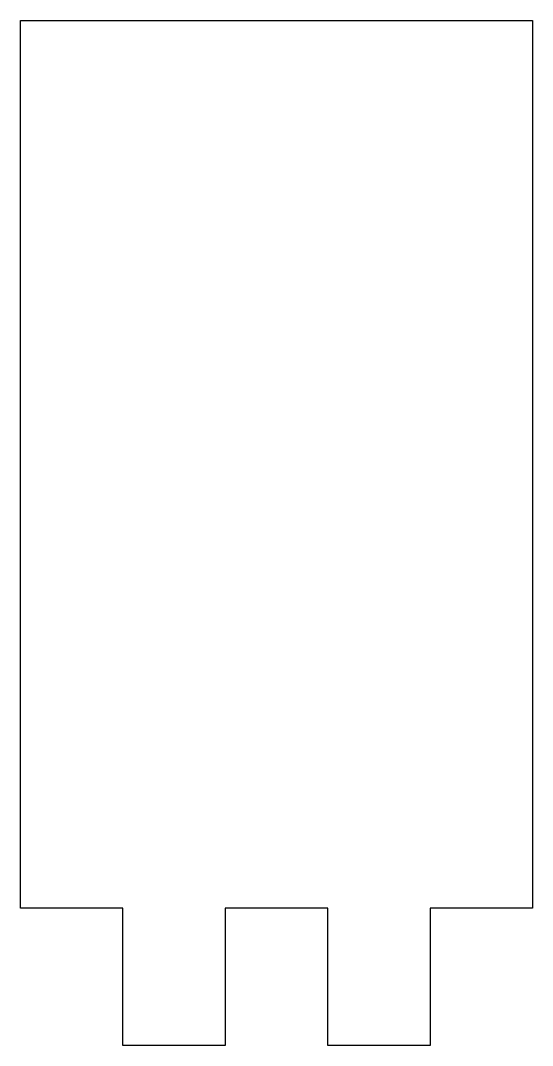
# Model space of a CAD drawing. Header units: millimetres. Extents: x 32 to 82, y 0 to 100.
import ezdxf

# ---------------------------------------------------------------- set-up
doc = ezdxf.new("R2010")
doc.units = ezdxf.units.MM
doc.layers.get('0').update_dxf_attribs({"linetype": 'CONTINUOUS'})

msp = doc.modelspace()

# ---------------------------------------------------------------- linework, layer by layer
msp.add_lwpolyline([(61.75, 0), (61.75, 13.4), (51.75, 13.4), (51.75, 0), (41.75, 0), (41.75, 13.4), (31.75, 13.4), (31.75, 100), (81.75, 100), (81.75, 13.4), (71.75, 13.4), (71.75, 0)], close=True)

doc.saveas('drawing.dxf')
